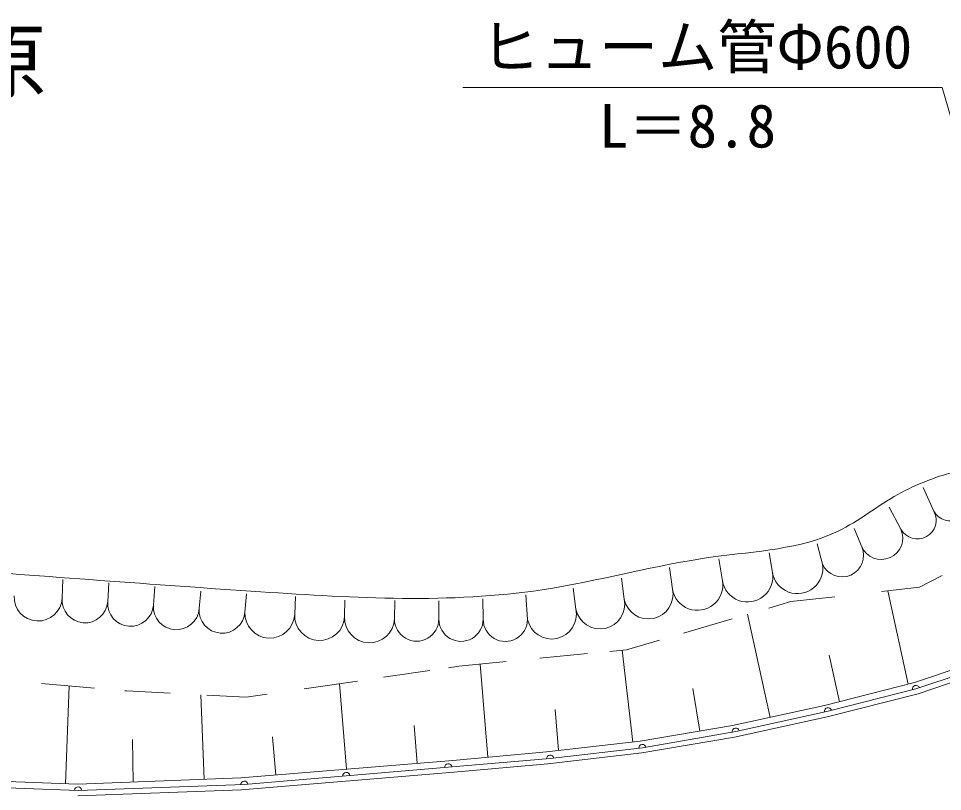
# Model space of a CAD drawing. Units: millimetres, scale not verified. Extents: x 40000 to 680000, y 20000 to 380000.
# Drawn here: x 380284 to 419336, y 307984 to 340644 of the extents above; entities that cross this region are included whole.
import ezdxf
from ezdxf.enums import TextEntityAlignment as Align

# ---------------------------------------------------------------- set-up
doc = ezdxf.new("R2010")
doc.units = ezdxf.units.MM
doc.header["$LTSCALE"] = 1000
doc.layers.add('M-BGD', color=7, linetype='Continuous', lineweight=13)
doc.layers.add('M-TTL-FRAM', color=7, linetype='Continuous', lineweight=13)
doc.styles.add('ＭＳ ゴシック', font='')
doc.styles.get('ＭＳ ゴシック').set_extended_font_data('MS Gothic')

msp = doc.modelspace()

# ---------------------------------------------------------------- linework, layer by layer
at = {"layer": 'M-BGD'}
for q in [(399059, 337732), (431570, 295175)]:
    msp.add_line((419323, 337732), q, dxfattribs=at)
at = {"layer": 'M-TTL-FRAM'}
for p, q in [((418968, 319831), (418514, 320829)), ((417579, 319064), (417078, 319995)), ((415921, 318327), (415608, 319095)), ((414263, 317591), (414044, 318443)), ((412150, 317238), (412007, 318075)), ((410037, 316886), (409890, 317822)), ((407924, 316534), (407801, 317447)), ((418361, 316614), (419323, 317117)), ((418361, 316614), (419323, 317117)), ((382127, 316150), (382162, 316940)), ((384058, 316005), (384107, 316802)), ((405882, 316109), (405774, 317000)), ((385990, 315859), (386052, 316651)), ((387921, 315714), (387990, 316452)), ((389852, 315568), (389925, 316337)), ((403840, 315683), (403730, 316570)), ((418361, 316614), (416763, 316436)), ((418361, 316614), (416763, 316436)), ((417023, 316465), (417885, 312520)), ((391960, 315470), (391999, 316221)), ((394067, 315372), (394082, 316063)), ((396175, 315273), (396183, 316053)), ((398049, 315268), (398052, 316038)), ((399923, 315263), (399906, 316123)), ((401798, 315258), (401721, 316292)), ((412921, 316006), (411999, 315736)), ((412921, 316006), (411999, 315736)), ((414792, 316216), (412921, 316006)), ((414792, 316216), (412921, 316006)), ((410440, 315279), (408383, 314676)), ((410440, 315279), (408383, 314676)), ((411099, 315472), (412050, 311118)), ((407369, 314379), (405985, 313973)), ((407369, 314379), (405985, 313973)), ((404331, 313811), (402323, 313613)), ((404331, 313811), (402323, 313613)), ((405985, 313973), (405275, 313904)), ((405985, 313973), (405275, 313904)), ((405803, 313955), (406246, 310072)), ((414547, 313745), (414976, 311780)), ((418159, 312589), (421962, 313879)), ((418159, 312589), (421962, 313879)), ((422173, 313639), (418215, 312317)), ((422173, 313639), (418215, 312317)), ((398899, 313277), (398452, 313212)), ((398899, 313277), (398452, 313212)), ((400896, 313473), (398899, 313277)), ((400896, 313473), (398899, 313277)), ((399801, 313366), (400127, 309434)), ((418301, 312109), (422129, 313408)), ((418301, 312109), (422129, 313408)), ((397666, 313097), (395718, 312813)), ((397666, 313097), (395718, 312813)), ((383492, 312355), (381263, 312547)), ((383492, 312355), (381263, 312547)), ((382423, 312447), (382276, 308315)), ((394616, 312652), (392362, 312324)), ((394616, 312652), (392362, 312324)), ((393849, 312541), (394148, 308928)), ((414349, 311621), (418159, 312589)), ((414349, 311621), (418159, 312589)), ((384845, 312239), (384782, 312244)), ((384845, 312239), (384782, 312244)), ((386697, 312138), (384845, 312239)), ((386697, 312138), (384845, 312239)), ((387993, 312068), (388128, 308499)), ((389901, 311965), (388240, 312055)), ((389901, 311965), (388240, 312055)), ((390796, 312095), (389901, 311965)), ((390796, 312095), (389901, 311965)), ((408780, 312330), (409084, 310537)), ((414464, 311134), (418301, 312109)), ((414464, 311134), (418301, 312109)), ((418215, 312317), (414498, 311378)), ((418215, 312317), (414498, 311378)), ((402971, 311443), (403114, 309715)), ((410456, 310770), (414349, 311621)), ((410456, 310770), (414349, 311621)), ((414498, 311378), (410597, 310520)), ((414498, 311378), (410597, 310520)), ((410551, 310279), (414464, 311134)), ((410551, 310279), (414464, 311134)), ((397006, 310772), (397138, 309176)), ((406561, 310108), (410456, 310770)), ((406561, 310108), (410456, 310770)), ((410597, 310520), (406656, 309826)), ((410597, 310520), (406656, 309826)), ((385100, 310177), (385130, 308386)), ((391024, 310298), (391159, 308680)), ((402604, 309657), (406561, 310108)), ((402604, 309657), (406561, 310108)), ((406632, 309613), (410551, 310279)), ((406632, 309613), (410551, 310279)), ((406656, 309826), (402755, 309377)), ((406656, 309826), (402755, 309377)), ((389675, 308557), (398645, 309301)), ((389675, 308557), (398645, 309301)), ((402755, 309377), (389828, 308274)), ((402755, 309377), (389828, 308274)), ((398645, 309301), (402604, 309657)), ((398645, 309301), (402604, 309657)), ((402655, 309160), (406632, 309613)), ((402655, 309160), (406632, 309613)), ((398688, 308803), (402655, 309160)), ((398688, 308803), (402655, 309160)), ((382792, 308297), (389697, 308559)), ((382792, 308297), (389697, 308559)), ((389716, 308059), (398688, 308803)), ((389716, 308059), (398688, 308803)), ((382802, 308029), (378779, 308172)), ((382802, 308029), (378779, 308172)), ((378789, 308439), (382792, 308297)), ((378789, 308439), (382792, 308297)), ((389828, 308274), (382802, 308029)), ((389828, 308274), (382802, 308029)), ((382793, 307797), (389716, 308059)), ((382793, 307797), (389716, 308059))]:
    msp.add_line(p, q, dxfattribs=at)
for centre, radius, start, end in [((419662, 320214), 793, 208.9144, 28.9144), ((418274, 319447), 793, 208.9144, 28.9144), ((416750, 318696), 907, 203.9466, 23.9466), ((415092, 317959), 907, 203.9466, 23.9466), ((413206, 317415), 1071, 189.4662, 9.4662), ((411093, 317062), 1071, 189.4662, 9.4662), ((408980, 316710), 1071, 189.4662, 9.4662), ((406903, 316321), 1043, 191.7658, 11.7658), ((381114, 316203), 1015, 177.0001, 357.0001), ((383093, 316078), 968, 175.6894, 355.6894), ((385024, 315932), 968, 175.6894, 355.6894), ((404861, 315896), 1043, 191.7658, 11.7658), ((386955, 315786), 968, 175.6894, 355.6894), ((388887, 315641), 968, 175.6894, 355.6894), ((390906, 315519), 1055, 177.3326, 357.3326), ((402819, 315471), 1043, 191.7658, 11.7658), ((393013, 315421), 1055, 177.3326, 357.3326), ((395121, 315323), 1055, 177.3326, 357.3326), ((397112, 315271), 937, 179.8416, 359.8416), ((398986, 315266), 937, 179.8416, 359.8416), ((400861, 315261), 937, 179.8416, 359.8416), ((418215, 312317), 150, 18.4664, 194.1843), ((418215, 312317), 150, 18.4664, 194.1843), ((414498, 311378), 150, 14.1843, 192.4017), ((414498, 311378), 150, 14.1843, 192.4017), ((410597, 310520), 150, 12.4017, 189.991), ((410597, 310520), 150, 12.4017, 189.991), ((406656, 309826), 150, 9.991, 186.5706), ((406656, 309826), 150, 9.991, 186.5706), ((402755, 309377), 150, 6.5706, 184.876), ((402755, 309377), 150, 6.5706, 184.876), ((398446, 309009), 150, 4.876, 184.876), ((398446, 309009), 150, 4.876, 184.876), ((394137, 308641), 150, 4.876, 184.876), ((394137, 308641), 150, 4.876, 184.876), ((382802, 308029), 150, 1.9979, 177.965), ((382802, 308029), 150, 1.9979, 177.965), ((389828, 308274), 150, 4.876, 181.9979), ((389828, 308274), 150, 4.876, 181.9979)]:
    msp.add_arc(centre, radius, start, end, dxfattribs=at)
msp.add_open_spline([(289770, 326698), (290350, 326995), (290930, 327293), (291534, 327447), (293030, 327829), (294677, 327330), (296275, 327251), (297281, 327201), (298267, 327318), (299259, 327311), (299772, 327308), (300286, 327271), (300801, 327248), (302634, 327166), (304476, 327256), (306284, 326869), (307828, 326538), (309348, 325858), (310409, 324624), (312163, 322583), (312665, 319027), (314952, 318329), (315689, 318105), (316612, 318176), (317453, 318391), (318941, 318770), (320174, 319594), (321352, 320485), (323253, 321922), (325012, 323532), (327071, 324758), (328090, 325366), (329184, 325879), (330325, 326140), (332793, 326707), (335486, 326098), (337894, 325056), (341030, 323700), (343683, 321608), (346656, 320326), (351735, 318137), (357749, 318308), (363525, 318164), (368094, 318049), (372514, 317737), (376956, 317409), (381451, 317076), (385969, 316727), (390531, 316421), (394516, 316154), (398534, 315921), (402416, 316508), (404821, 316872), (407174, 317551), (409648, 317893), (411459, 318144), (413336, 318214), (414926, 318988), (415801, 319413), (416589, 320051), (417452, 320536), (418265, 320992), (419146, 321313), (420050, 321547), (421384, 321893), (422771, 322052), (424041, 322542), (425217, 322997), (426293, 323737), (427477, 324195), (428498, 324591), (429600, 324776), (430621, 325162), (431893, 325642), (433039, 326432), (434162, 327225), (435030, 327837), (435884, 328451), (436755, 329041), (437744, 329711), (438755, 330350), (439762, 331009), (440729, 331642), (441694, 332293), (442735, 332762), (444184, 333414), (445783, 333714), (447335, 334131), (448378, 334411), (449399, 334743), (450441, 334993), (452169, 335408), (453953, 335597), (455734, 335734), (457991, 335908), (460244, 336001), (462500, 336024), (465765, 336056), (469037, 335943), (472295, 335683), (474679, 335493), (477056, 335224), (479423, 334891), (481357, 334618), (483285, 334302), (485193, 333870), (487568, 333333), (489913, 332616), (492133, 331628), (493701, 330931), (495207, 330099), (496743, 329336), (501048, 327200), (505598, 325610), (510147, 324020)], degree=3, knots=[0, 0, 0, 0, 1, 1, 1, 2, 2, 2, 3, 3, 3, 4, 4, 4, 5, 5, 5, 6, 6, 6, 7, 7, 7, 8, 8, 8, 9, 9, 9, 10, 10, 10, 11, 11, 11, 12, 12, 12, 13, 13, 13, 14, 14, 14, 15, 15, 15, 16, 16, 16, 17, 17, 17, 18, 18, 18, 19, 19, 19, 20, 20, 20, 21, 21, 21, 22, 22, 22, 23, 23, 23, 24, 24, 24, 25, 25, 25, 26, 26, 26, 27, 27, 27, 28, 28, 28, 29, 29, 29, 30, 30, 30, 31, 31, 31, 32, 32, 32, 33, 33, 33, 34, 34, 34, 35, 35, 35, 36, 36, 36, 37, 37, 37, 38, 38, 38, 38], dxfattribs=at)

# ---------------------------------------------------------------- texts
at = {"layer": 'M-BGD', "style": 'ＭＳ ゴシック'}
msp.add_text('ヒューム管Φ600', height=1833, dxfattribs=at).set_placement((399816, 339448), align=Align.MIDDLE_LEFT)
msp.add_text('L＝8.8', height=1833, dxfattribs=at).set_placement((404816, 334643), align=Align.BOTTOM_LEFT)
at = {"layer": 'M-TTL-FRAM', "style": 'ＭＳ ゴシック'}
msp.add_text('栃 原', height=2566, dxfattribs=at).set_placement((372720, 338833), align=Align.MIDDLE_LEFT)

doc.saveas('drawing.dxf')
